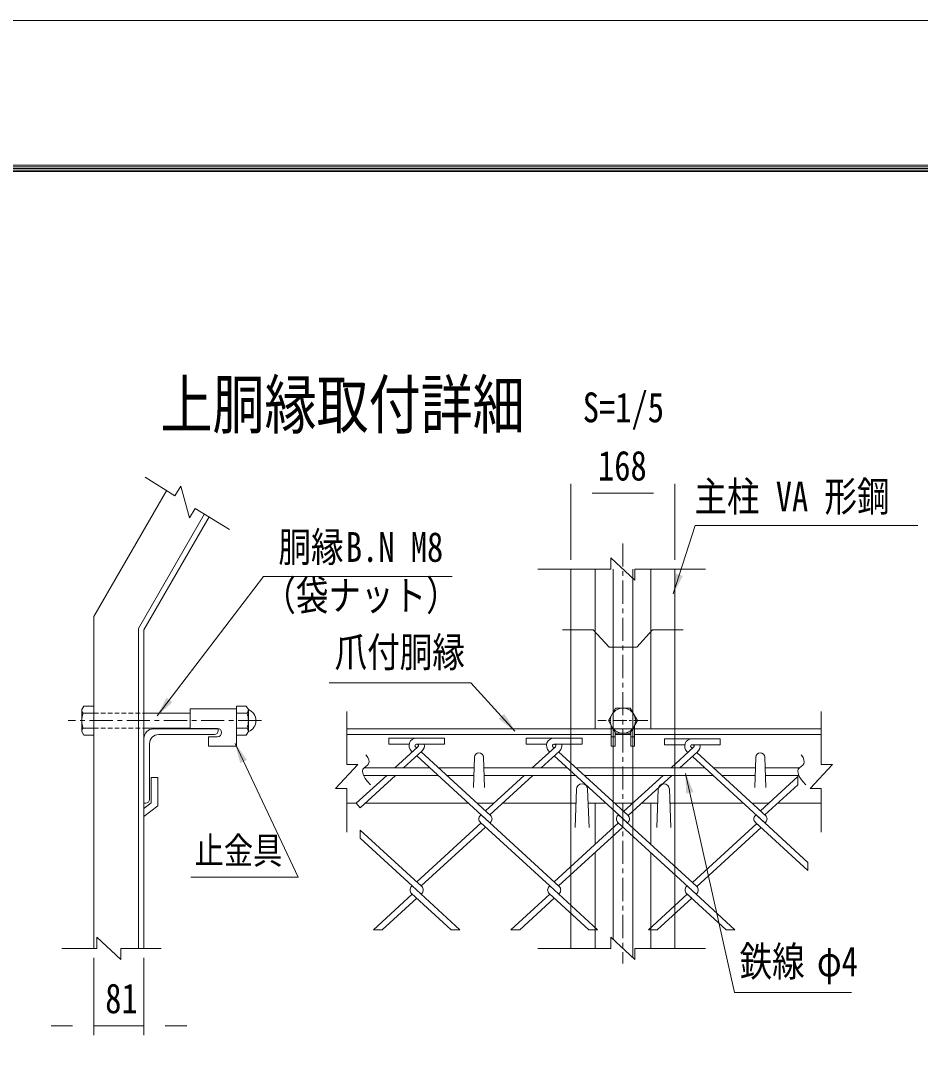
# Model space of a CAD drawing. Units: millimetres, scale not verified, with parts at other scales. Extents: x -4455 to 4455, y -3150 to 3150.
# Drawn here: x 1594 to 3047, y 1491 to 3150 of the extents above; entities that cross this region are included whole.
import ezdxf
from ezdxf.enums import TextEntityAlignment as Align

# ---------------------------------------------------------------- set-up
doc = ezdxf.new("R2010")
doc.units = ezdxf.units.MM
doc.header["$LTSCALE"] = 30
for name, pattern in [('USER1', [1.125, 0.75, -0.125, 0.125, -0.125]), ('USER2', [2, 1.25, -0.25, 0.25, -0.25]), ('USER5', [0.375, 0.25, -0.125])]:
    doc.linetypes.add(name, pattern=pattern)
for name, color, linetype, lineweight in [('0-0_D-STR-TXT', 3, 'Continuous', 13), ('0-1_D-BMK', 2, 'USER1', 13), ('0-3_D-STR1', 1, 'Continuous', 18), ('0-6_D-STR3', 3, 'Continuous', 13), ('0-8_D-STR2', 2, 'Continuous', 13), ('0-9_D-STR-DIM', 1, 'Continuous', 18), ('1-1_7詳細', 3, 'Continuous', 18), ('1-2_D-TTL', 7, 'Continuous', 9)]:
    doc.layers.add(name, color=color, linetype=linetype, lineweight=lineweight)
doc.layers.add('0-D_D-TTL-TXT', color=7, linetype='Continuous')
doc.styles.add('ＭＳ ゴシック', font='')
doc.styles.get('ＭＳ ゴシック').set_extended_font_data('MS Gothic')

msp = doc.modelspace()

# ---------------------------------------------------------------- linework, layer by layer
at = {"layer": '0-0_D-STR-TXT'}
for points in [[(3042.72, 2335.24), (2683.45, 2335.24), (2647.92, 2225.03)], [(2291.13, 2252.79), (1986.32, 2252.79), (1814.87, 2027.9)], [(2936.06, 1581.29), (2746.99, 1581.29), (2667.77, 1934.78)]]:
    msp.add_lwpolyline(points, dxfattribs=at)
at = {"layer": '0-0_D-STR-TXT', "color": 7, "lineweight": 9}
for points in [[(2092.43, 2081.35), (2321.18, 2081.35), (2392.31, 2003.34)], [(1868.82, 1767.26), (2042.4, 1767.26), (1940.49, 1983.14)]]:
    msp.add_lwpolyline(points, dxfattribs=at)
at = {"layer": '0-0_D-STR-TXT'}
for points in [[(2647.22, 2222.84), (2652.1, 2257.52), (2663.5, 2253.84)], [(1813.48, 2026.07), (1829.63, 2057.14), (1839.16, 2049.87)], [(2667.27, 1937.02), (2680.66, 1904.67), (2668.97, 1902.05)]]:
    msp.add_solid(points, dxfattribs=at)
at = {"layer": '0-0_D-STR-TXT', "color": 7}
for points in [[(2393.86, 2001.64), (2366.19, 2023.09), (2375.04, 2031.17)], [(1939.51, 1985.22), (1959.65, 1956.58), (1948.82, 1951.46)]]:
    msp.add_solid(points, dxfattribs=at)
at = {"layer": '0-1_D-BMK', "linetype": 'USER2'}
for p, q in [((2566.74, 2306.27), (2566.74, 1627.98)), ((1982.96, 2020.05), (1670.71, 2020.05))]:
    msp.add_line(p, q, dxfattribs=at)
at = {"layer": '0-1_D-BMK'}
msp.add_line((2607.04, 2020.05), (2526.39, 2020.05), dxfattribs=at)
at = {"layer": '0-3_D-STR1'}
for p, q in [((1830.05, 2392.4), (1712.28, 2188.4)), ((1890.87, 2353.73), (1784.28, 2169.11)), ((1898.52, 2348.98), (1793.28, 2166.7)), ((2482.74, 2264.89), (2482.74, 1652.27)), ((2521.74, 2264.89), (2521.74, 2006.7)), ((2550.74, 2264.89), (2550.74, 1667.12)), ((2582.74, 2264.89), (2582.74, 1637.41)), ((2611.74, 2264.89), (2611.74, 2006.7)), ((2650.74, 2264.89), (2650.74, 1652.27)), ((1712.28, 2188.4), (1712.28, 1652.27)), ((1784.28, 2169.11), (1784.28, 1652.27)), ((1793.28, 2166.7), (1793.28, 1652.27)), ((1793.28, 1886.7), (1793.28, 1991.7)), ((1808.28, 2006.7), (1913.28, 2006.7)), ((1817.28, 1997.7), (1907.28, 1997.7)), ((1913.28, 2006.7), (1913.28, 2003.7)), ((2120.67, 2006.7), (2547.99, 2006.7)), ((2120.67, 1997.7), (2547.99, 1997.7)), ((2701.74, 2006.7), (2431.74, 2006.7)), ((2553.99, 1997.7), (2579.49, 1997.7)), ((2585.49, 2006.7), (2887.07, 2006.7)), ((2585.49, 1997.7), (2887.07, 1997.7)), ((1802.28, 1892.7), (1802.28, 1982.7)), ((1805.1, 1928.51), (1805.1, 1887.5)), ((1815.6, 1928.51), (1805.1, 1928.51)), ((1815.6, 1928.51), (1815.6, 1882.35)), ((1793.28, 1878.36), (1805.1, 1887.5)), ((1793.28, 1886.7), (1796.28, 1886.7)), ((1793.28, 1865.1), (1815.6, 1882.35)), ((2120.67, 1886.7), (2136.15, 1886.7)), ((2150.36, 1886.7), (2317.05, 1886.7)), ((2331.26, 1886.7), (2358.17, 1886.7)), ((2372.38, 1886.7), (2490.92, 1886.7)), ((2510.57, 1886.7), (2539.07, 1886.7)), ((2521.74, 1886.7), (2521.74, 1820.11)), ((2553.28, 1886.7), (2582.34, 1886.7)), ((2596.55, 1886.7), (2622.92, 1886.7)), ((2611.74, 1886.7), (2611.74, 1820.11)), ((2642.57, 1886.7), (2761.1, 1886.7)), ((2775.31, 1886.7), (2802.23, 1886.7)), ((2816.44, 1886.7), (2887.07, 1886.7)), ((2521.74, 1807.09), (2521.74, 1652.27)), ((2611.74, 1807.09), (2611.74, 1652.27))]:
    msp.add_line(p, q, dxfattribs=at)
for centre, radius, start, end in [((1808.28, 1991.7), 15, 90, 180), ((1817.28, 1982.7), 15, 90, 180), ((1907.28, 2003.7), 6, 270, 0), ((1796.28, 1892.7), 6, 270, 0)]:
    msp.add_arc(centre, radius, start, end, dxfattribs=at)
at = {"layer": '0-6_D-STR3'}
for p, q in [((1693.08, 2037.81), (1696.4, 2043.57)), ((1696.4, 2043.57), (1712.28, 2043.57)), ((1712.28, 1996.53), (1712.28, 2043.57)), ((1942.7, 1996.53), (1942.7, 2043.57)), ((1958.58, 2043.57), (1942.7, 2043.57)), ((1961.9, 2037.81), (1958.58, 2043.57)), ((1693.08, 2002.29), (1693.08, 2037.81)), ((1695.13, 2032.05), (1712.28, 2032.05)), ((1793.28, 2032.05), (1867.7, 2032.05)), ((1867.7, 2039.01), (1942.7, 2039.01)), ((1867.7, 2039.01), (1867.7, 2007.51)), ((1942.7, 2039.01), (1942.7, 1979.01)), ((1959.85, 2032.05), (1942.7, 2032.05)), ((1961.9, 2002.29), (1961.9, 2037.81)), ((2547.99, 2011.79), (2547.99, 1979.01)), ((2585.49, 2011.79), (2585.49, 1979.01)), ((1693.08, 2002.29), (1696.4, 1996.53)), ((1695.13, 2008.05), (1712.28, 2008.05)), ((1696.4, 1996.53), (1712.28, 1996.53)), ((1793.28, 2008.05), (1867.7, 2008.05)), ((1867.7, 2007.51), (1911.95, 2007.51)), ((1897.7, 1994.01), (1897.7, 1979.01)), ((1897.7, 1994.01), (1911.95, 1994.01)), ((1959.85, 2008.05), (1942.7, 2008.05)), ((1958.58, 1996.53), (1942.7, 1996.53)), ((1961.9, 2002.29), (1958.58, 1996.53)), ((2550.46, 2007.51), (2547.99, 2007.51)), ((2553.99, 1994.01), (2547.99, 1994.01)), ((2553.99, 2001.4), (2553.99, 1979.01)), ((2579.49, 1994.01), (2585.49, 1994.01)), ((2583.02, 2007.51), (2585.49, 2007.51)), ((1897.7, 1979.01), (1942.7, 1979.01)), ((2553.99, 1979.01), (2547.99, 1979.01))]:
    msp.add_line(p, q, dxfattribs=at)
at = {"layer": '0-6_D-STR3', "color": 1, "linetype": 'USER5'}
for p, q in [((1712.28, 2032.05), (1793.28, 2032.05)), ((1712.28, 2008.05), (1793.28, 2008.05))]:
    msp.add_line(p, q, dxfattribs=at)
at = {"layer": '0-6_D-STR3'}
msp.add_lwpolyline([(2543.22, 2020.05), (2554.98, 2040.42), (2578.5, 2040.42), (2590.26, 2020.05), (2578.5, 1999.68), (2554.98, 1999.68)], close=True, dxfattribs=at)
msp.add_lwpolyline([(2579.49, 2001.4), (2579.49, 1979.01), (2585.49, 1979.01)], dxfattribs=at)
msp.add_circle((2566.74, 2020.05), 20.4, dxfattribs=at)
for centre, radius, start, end in [((1702.16, 2037.81), 9.09, 180, 219.3382), ((1729.08, 2020.05), 36, 160.52878, 199.47122), ((1925.9, 2020.05), 36, 340.52878, 19.47122), ((1952.82, 2037.81), 9.09, 320.6618, 0), ((1955.08, 2020.05), 19.02, 291.00774, 68.99226), ((1702.16, 2002.29), 9.09, 140.6618, 180), ((1911.95, 2000.76), 6.75, 270, 90), ((1952.82, 2002.29), 9.09, 0, 39.3382)]:
    msp.add_arc(centre, radius, start, end, dxfattribs=at)
at = {"layer": '0-8_D-STR2', "color": 7, "lineweight": 9}
for p, q in [((2148.52, 1943.7), (2254.84, 1943.7)), ((2269.05, 1943.7), (2326.33, 1943.7)), ((2342, 1943.7), (2476.87, 1943.7)), ((2491.08, 1943.7), (2698.9, 1943.7)), ((2713.11, 1943.7), (2780.63, 1943.7)), ((2796.3, 1943.7), (2851.36, 1943.7)), ((2147.99, 1931.7), (2267.94, 1931.7)), ((2282.15, 1931.7), (2325.89, 1931.7)), ((2342.44, 1931.7), (2489.97, 1931.7)), ((2504.18, 1931.7), (2711.99, 1931.7)), ((2726.2, 1931.7), (2780.19, 1931.7)), ((2796.74, 1931.7), (2850.83, 1931.7))]:
    msp.add_line(p, q, dxfattribs=at)
at = {"layer": '0-9_D-STR-DIM', "color": 4, "lineweight": 13}
for p, q in [((1843.23, 2383.31), (1795.18, 2413.14)), ((1843.23, 2383.31), (1852.73, 2398.6)), ((1866.68, 2347.56), (1852.73, 2398.6)), ((1876.17, 2362.86), (1866.68, 2347.56)), ((1876.17, 2362.86), (1931.63, 2328.43)), ((1717.08, 1652.27), (1717.08, 1670.27)), ((1755.85, 1634.27), (1717.08, 1670.27)), ((2586.13, 1634.27), (2547.36, 1670.27)), ((2547.36, 1652.27), (2547.36, 1670.27)), ((1717.08, 1652.27), (1660.51, 1652.27)), ((1755.85, 1652.27), (1821.12, 1652.27)), ((1755.85, 1652.27), (1755.85, 1634.27)), ((2547.36, 1652.27), (2429.55, 1652.27)), ((2586.13, 1652.27), (2700.07, 1652.27)), ((2586.13, 1652.27), (2586.13, 1634.27))]:
    msp.add_line(p, q, dxfattribs=at)
at = {"layer": '0-9_D-STR-DIM'}
for p, q in [((2482.74, 2279.89), (2482.74, 2402.54)), ((2650.74, 2279.89), (2650.74, 2402.54)), ((2517.24, 2387.54), (2616.24, 2387.54)), ((1712.28, 1637.27), (1712.28, 1512.39)), ((1793.28, 1637.27), (1793.28, 1512.39)), ((1677.78, 1527.39), (1643.28, 1527.39)), ((1712.28, 1527.39), (1793.28, 1527.39)), ((1827.78, 1527.39), (1862.28, 1527.39))]:
    msp.add_line(p, q, dxfattribs=at)
at = {"layer": '1-1_7詳細', "color": 4}
for p, q in [((2586.13, 2246.89), (2547.36, 2282.89)), ((2547.36, 2264.89), (2547.36, 2282.89)), ((2547.36, 2264.89), (2429.55, 2264.89)), ((2586.13, 2264.89), (2700.07, 2264.89)), ((2586.13, 2264.89), (2586.13, 2246.89)), ((2120.67, 1949.14), (2120.67, 2034.72)), ((2887.07, 1949.14), (2887.07, 2034.72)), ((2138.67, 1949.14), (2102.67, 1910.36)), ((2120.67, 1949.14), (2138.67, 1949.14)), ((2120.67, 1910.36), (2102.67, 1910.36)), ((2120.67, 1910.36), (2120.67, 1840.17)), ((2887.07, 1910.36), (2869.07, 1910.36)), ((2887.07, 1910.36), (2887.07, 1840.17))]:
    msp.add_line(p, q, dxfattribs=at)
at = {"layer": '1-1_7詳細', "color": 7, "lineweight": 9}
for p, q in [((2589.24, 2138.57), (2614.74, 2166.7)), ((2614.74, 2166.7), (2664.24, 2166.7)), ((2544.24, 2138.57), (2589.24, 2138.57)), ((2550.93, 2006.7), (2582.55, 2006.7)), ((2226.6, 1969.58), (2225.16, 1970.9)), ((2240.81, 1969.58), (2242.24, 1970.9)), ((2325.17, 1911.87), (2326.97, 1961.07)), ((2343.17, 1911.87), (2341.37, 1961.07)), ((2779.47, 1911.87), (2781.27, 1961.07)), ((2797.47, 1911.87), (2795.67, 1961.07)), ((2489.49, 1847.7), (2491.74, 1909.2)), ((2511.99, 1847.7), (2509.74, 1909.2)), ((2621.49, 1847.7), (2623.74, 1909.2)), ((2643.99, 1847.7), (2641.74, 1909.2)), ((2574.92, 1855.82), (2573.85, 1854.83))]:
    msp.add_line(p, q, dxfattribs=at)
at = {"layer": '1-1_7詳細'}
for p, q in [((2188.7, 1991.75), (2188.7, 1982.15)), ((2234.14, 1991.75), (2188.7, 1991.75)), ((2233.27, 1991.75), (2278.7, 1991.75)), ((2278.7, 1991.75), (2278.7, 1982.15)), ((2456.16, 1991.75), (2410.73, 1991.75)), ((2410.73, 1991.75), (2410.73, 1982.15)), ((2455.29, 1991.75), (2500.73, 1991.75)), ((2500.73, 1991.75), (2500.73, 1982.15)), ((2221.51, 1982.15), (2188.7, 1982.15)), ((2235.76, 1977.98), (2198.35, 1943.7)), ((2233.7, 1976.09), (2231.64, 1977.98)), ((2233.27, 1982.15), (2278.7, 1982.15)), ((2234.14, 1982.15), (2233.27, 1982.15)), ((2233.7, 1976.09), (2235.76, 1977.98)), ((2443.54, 1982.15), (2410.73, 1982.15)), ((2457.79, 1977.98), (2420.38, 1943.7)), ((2455.73, 1976.09), (2453.67, 1977.98)), ((2455.29, 1982.15), (2500.73, 1982.15)), ((2456.16, 1982.15), (2455.29, 1982.15)), ((2633.83, 1990.77), (2633.83, 1981.17)), ((2679.26, 1990.77), (2633.83, 1990.77)), ((2666.63, 1981.17), (2633.83, 1981.17)), ((2680.89, 1977), (2644.55, 1943.7)), ((2678.83, 1975.11), (2676.77, 1977)), ((2678.39, 1990.77), (2723.83, 1990.77)), ((2678.39, 1981.17), (2723.83, 1981.17)), ((2679.26, 1981.17), (2678.39, 1981.17)), ((2723.83, 1990.77), (2723.83, 1981.17)), ((2242.24, 1970.9), (2212.56, 1943.7)), ((2351.82, 1854.83), (2233.7, 1963.07)), ((2352.89, 1866.87), (2240.81, 1969.58)), ((2464.27, 1970.9), (2434.59, 1943.7)), ((2448.62, 1969.58), (2447.19, 1970.9)), ((2573.85, 1854.83), (2455.73, 1963.07)), ((2574.92, 1866.87), (2462.83, 1969.58)), ((2687.37, 1969.92), (2658.76, 1943.7)), ((2671.72, 1968.6), (2670.29, 1969.92)), ((2796.95, 1853.85), (2678.83, 1962.09)), ((2798.02, 1865.89), (2685.93, 1968.6)), ((2185.25, 1931.7), (2136.15, 1886.7)), ((2407.28, 1931.7), (2344.71, 1874.37)), ((2421.49, 1931.7), (2351.82, 1867.86)), ((2631.45, 1931.7), (2567.81, 1873.38)), ((2645.66, 1931.7), (2574.92, 1866.87)), ((2849.12, 1929.66), (2788.77, 1874.37)), ((2849.12, 1929.66), (2849.12, 1916.64)), ((2849.12, 1916.64), (2795.88, 1867.86)), ((2337.61, 1867.86), (2336.54, 1866.87)), ((2337.61, 1867.86), (2336.54, 1866.87)), ((2463.9, 1752.13), (2337.61, 1867.86)), ((2352.89, 1866.87), (2344.71, 1874.37)), ((2559.64, 1867.86), (2558.57, 1866.87)), ((2559.64, 1867.86), (2558.57, 1866.87)), ((2685.93, 1752.13), (2559.64, 1867.86)), ((2781.67, 1867.86), (2780.6, 1866.87)), ((2781.67, 1867.86), (2780.6, 1866.87)), ((2865.23, 1791.28), (2781.67, 1867.86)), ((2241.88, 1752.13), (2142.25, 1843.42)), ((2142.25, 1830.4), (2142.25, 1843.42)), ((2337.61, 1854.83), (2233.7, 1759.62)), ((2344.71, 1848.32), (2240.81, 1753.11)), ((2448.62, 1753.11), (2336.54, 1855.82)), ((2352.89, 1855.82), (2351.82, 1854.83)), ((2559.64, 1854.83), (2455.73, 1759.62)), ((2566.74, 1848.32), (2462.83, 1753.11)), ((2684.86, 1740.09), (2558.57, 1855.82)), ((2782.74, 1853.85), (2678.83, 1758.64)), ((2789.84, 1847.34), (2685.93, 1752.13)), ((2788.77, 1848.32), (2780.6, 1855.82)), ((2865.23, 1778.26), (2780.6, 1855.82)), ((2796.95, 1855.82), (2795.88, 1854.83)), ((2796.95, 1855.82), (2795.88, 1854.83)), ((2226.6, 1753.11), (2142.25, 1830.4)), ((2865.23, 1791.28), (2865.23, 1778.26)), ((2241.88, 1752.13), (2233.7, 1759.62)), ((2463.9, 1752.13), (2455.73, 1759.62)), ((2226.6, 1753.11), (2225.53, 1752.13)), ((2226.6, 1753.11), (2225.53, 1752.13)), ((2303.6, 1682.54), (2226.6, 1753.11)), ((2448.62, 1753.11), (2447.55, 1752.13)), ((2448.62, 1753.11), (2447.55, 1752.13)), ((2525.63, 1682.54), (2448.62, 1753.11)), ((2670.65, 1753.11), (2669.58, 1752.13)), ((2670.65, 1753.11), (2669.58, 1752.13)), ((2226.6, 1740.09), (2163.8, 1682.54)), ((2233.7, 1733.58), (2178.01, 1682.54)), ((2289.39, 1682.54), (2225.53, 1741.07)), ((2241.88, 1741.07), (2240.81, 1740.09)), ((2448.62, 1740.09), (2385.83, 1682.54)), ((2455.73, 1733.58), (2400.04, 1682.54)), ((2511.42, 1682.54), (2447.55, 1741.07)), ((2463.9, 1741.07), (2462.83, 1740.09)), ((2670.65, 1740.09), (2607.85, 1682.54)), ((2677.76, 1733.58), (2622.06, 1682.54)), ((2733.45, 1682.54), (2669.58, 1741.07)), ((2677.76, 1733.58), (2669.58, 1741.07)), ((2685.93, 1741.07), (2684.86, 1740.09)), ((2685.93, 1741.07), (2684.86, 1740.09)), ((2747.66, 1682.54), (2684.86, 1740.09)), ((2178.01, 1682.54), (2163.8, 1682.54)), ((2303.6, 1682.54), (2289.39, 1682.54)), ((2400.04, 1682.54), (2385.83, 1682.54)), ((2525.63, 1682.54), (2511.42, 1682.54)), ((2622.06, 1682.54), (2607.85, 1682.54)), ((2747.66, 1682.54), (2733.45, 1682.54))]:
    msp.add_line(p, q, dxfattribs=at)
at = {"layer": '1-1_7詳細', "color": 7, "lineweight": 9}
msp.add_lwpolyline([(2544.24, 2138.57), (2518.74, 2166.7), (2469.24, 2166.7)], dxfattribs=at)
at = {"layer": '1-1_7詳細', "color": 4}
for points in [[(2151.72, 1964.97), (2152.04, 1964.58), (2154.7, 1960.38), (2156.26, 1956.62), (2156.73, 1953.31), (2156.11, 1950.43), (2154.39, 1948), (2151.57, 1946.01), (2148.74, 1944.01), (2146.99, 1941.53), (2146.31, 1938.57), (2146.7, 1935.14), (2148.17, 1931.23), (2150.71, 1926.85), (2154.32, 1921.99), (2159.01, 1916.66)], [(2854.56, 1964.97), (2854.87, 1964.58), (2857.53, 1960.38), (2859.1, 1956.62), (2859.57, 1953.31), (2858.94, 1950.43), (2857.22, 1948), (2854.41, 1946.01), (2851.58, 1944.01), (2849.82, 1941.53), (2849.14, 1938.57), (2849.54, 1935.14), (2851, 1931.23), (2853.54, 1926.85), (2857.16, 1921.99), (2861.84, 1916.66)], [(2887.07, 1949.14), (2905.07, 1949.14), (2869.07, 1910.36)]]:
    msp.add_lwpolyline(points, dxfattribs=at)
at = {"layer": '1-1_7詳細'}
msp.add_lwpolyline([(2199.46, 1931.7), (2142.25, 1879.27), (2136.15, 1886.7)], dxfattribs=at)
for centre, radius, start, end in [((2233.27, 1979.75), 12, 90, 227.5), ((2455.29, 1979.75), 12, 90, 227.5), ((2233.27, 1979.75), 2.4, 90, 227.5), ((2234.14, 1979.75), 2.4, 312.5, 90), ((2234.14, 1979.75), 12, 312.5, 11.53696), ((2455.29, 1979.75), 2.4, 90, 227.5), ((2456.16, 1979.75), 2.4, 312.5, 90), ((2456.16, 1979.75), 12, 312.5, 11.53696), ((2678.39, 1978.77), 12, 90, 227.5), ((2678.39, 1978.77), 2.4, 90, 227.5), ((2679.26, 1978.77), 2.4, 312.5, 90), ((2679.26, 1978.77), 12, 312.5, 11.53696), ((2341.61, 1861.35), 7.5, 132.5, 227.5), ((2347.82, 1861.35), 7.5, 312.5, 47.5), ((2563.63, 1861.35), 7.5, 132.5, 227.5), ((2569.85, 1861.35), 7.5, 312.5, 47.5), ((2785.66, 1861.35), 7.5, 132.5, 227.5), ((2791.88, 1861.35), 7.5, 312.5, 47.5), ((2230.59, 1746.6), 7.5, 132.5, 227.5), ((2236.81, 1746.6), 7.5, 312.5, 47.5), ((2452.62, 1746.6), 7.5, 132.5, 227.5), ((2458.84, 1746.6), 7.5, 312.5, 47.5), ((2674.65, 1746.6), 7.5, 132.5, 227.5), ((2680.87, 1746.6), 7.5, 312.5, 47.5)]:
    msp.add_arc(centre, radius, start, end, dxfattribs=at)
at = {"layer": '1-1_7詳細', "color": 7, "lineweight": 9}
for centre, radius in [((2334.17, 1961.07), 7.2), ((2788.47, 1961.07), 7.2), ((2500.74, 1909.2), 9), ((2632.74, 1909.2), 9)]:
    msp.add_arc(centre, radius, 0, 180, dxfattribs=at)
at = {"layer": '1-2_D-TTL', "color": 2, "lineweight": 18}
msp.add_lwpolyline([(-4454.55, 3150.43), (4455.14, 3150.43), (4455.14, -3150), (-4454.55, -3150)], close=True, dxfattribs=at)
at = {"layer": '1-2_D-TTL'}
for points in [[(-4168.17, 2917.08), (4168.76, 2917.08), (4168.76, -2916.65), (-4168.17, -2916.65)], [(-4165.52, 2914.43), (4166.11, 2914.43), (4166.11, -2914), (-4165.52, -2914)], [(-4162.87, 2911.78), (4163.46, 2911.78), (4163.46, -2911.34), (-4162.87, -2911.34)], [(-4160.21, 2909.13), (4160.81, 2909.13), (4160.81, -2908.69), (-4160.21, -2908.69)], [(-4157.56, 2906.48), (4158.15, 2906.48), (4158.15, -2906.04), (-4157.56, -2906.04)]]:
    msp.add_lwpolyline(points, close=True, dxfattribs=at)

# ---------------------------------------------------------------- texts
at = {"layer": '0-0_D-STR-TXT', "style": 'ＭＳ ゴシック', "width": 0.8}
for s, height, p in [('主柱 VA 形鋼', 48.17, (2682.17, 2343.54)), ('胴縁', 48.17, (2010.42, 2261.97)), ('B.N M8', 48.17, (2119.28, 2261.97)), ('（袋ナット）', 48.17, (1986.13, 2183.72)), ('爪付胴縁', 48.17, (2101.15, 2092.25)), ('止金具', 43.33, (1875.04, 1775.68)), ('鉄線', 48.17, (2755.13, 1592.76)), ('φ4', 48.17, (2880.05, 1592.76))]:
    msp.add_text(s, height=height, dxfattribs=at).set_placement(p, align=Align.BOTTOM_LEFT)
at = {"layer": '0-9_D-STR-DIM', "color": 3, "style": 'ＭＳ ゴシック', "width": 0.8}
for s, p in [('168', (2526.52, 2393.29)), ('81', (1730.74, 1533.14))]:
    msp.add_text(s, height=48.17, dxfattribs=at).set_placement(p, align=Align.BOTTOM_LEFT)
at = {"layer": '0-D_D-TTL-TXT', "style": 'ＭＳ ゴシック', "width": 0.8}
msp.add_text('上胴縁取付詳細', height=76.98, dxfattribs=at).set_placement((1819.97, 2468.89), align=Align.BOTTOM_LEFT)
at = {"layer": '0-D_D-TTL-TXT', "color": 3, "style": 'ＭＳ ゴシック', "width": 0.8}
msp.add_text('S=1/5', height=48.17, dxfattribs=at).set_placement((2501.89, 2487.34), align=Align.BOTTOM_LEFT)

doc.saveas('drawing.dxf')
